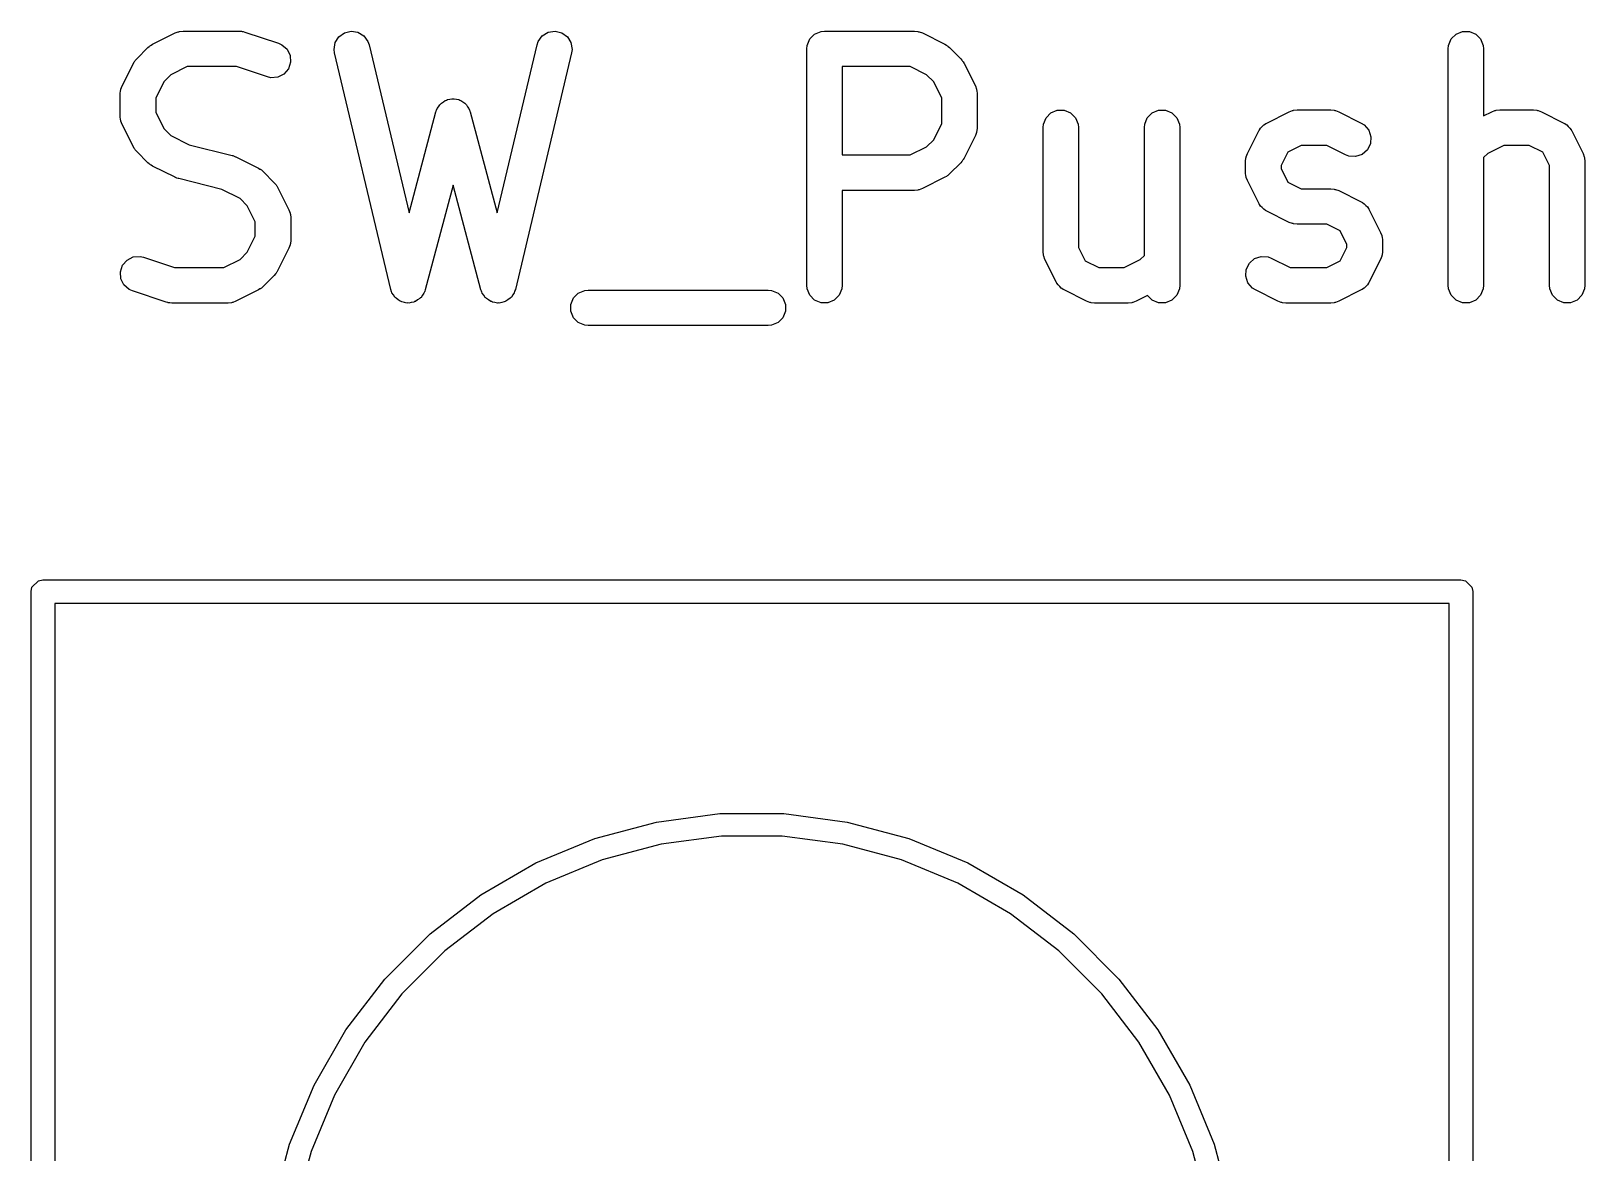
# Model space of a CAD drawing. Header units: millimetres. Extents: x 100.1 to 179.9, y -189 to -95.3.
# Drawn here: x 112.72 to 119.3, y -112.75 to -108 of the extents above; entities that cross this region are included whole.
import ezdxf

# ---------------------------------------------------------------- set-up
doc = ezdxf.new("R2010")
doc.units = ezdxf.units.MM
doc.layers.add('F.Fab', color=9, linetype='CONTINUOUS', true_color=0xafafaf)

msp = doc.modelspace()

# ---------------------------------------------------------------- linework, layer by layer
at = {"layer": 'F.Fab', "linetype": 'CONTINUOUS'}
for p, q in [((113.239078, -108.060356), (113.334316, -108.012737)), ((113.334316, -108.012737), (113.348047, -108.007482)), ((113.348047, -108.007482), (113.350736, -108.00729)), ((113.350736, -108.00729), (113.353225, -108.00626)), ((113.353225, -108.00626), (113.367857, -108.004819)), ((113.367857, -108.004819), (113.605952, -108.004819)), ((113.605952, -108.004819), (113.613357, -108.005548)), ((113.613357, -108.005548), (113.615332, -108.005408)), ((113.615332, -108.005408), (113.617929, -108.005998)), ((113.617929, -108.005998), (113.620584, -108.00626)), ((113.620584, -108.00626), (113.622415, -108.007018)), ((113.622415, -108.007018), (113.629669, -108.008668)), ((113.629669, -108.008668), (113.772526, -108.056287)), ((114.027164, -108.028806), (114.050871, -108.011649)), ((114.050871, -108.011649), (114.079339, -108.004871)), ((114.079339, -108.004871), (114.108234, -108.009504)), ((114.108234, -108.009504), (114.133156, -108.02484)), ((114.133156, -108.02484), (114.150313, -108.048547)), ((114.871116, -108.048547), (114.888273, -108.02484)), ((114.888273, -108.02484), (114.913195, -108.009504)), ((114.913195, -108.009504), (114.94209, -108.004871)), ((114.94209, -108.004871), (114.970558, -108.01165)), ((114.970558, -108.01165), (114.994265, -108.028806)), ((116.019783, -108.038151), (116.040475, -108.017459)), ((116.040475, -108.017459), (116.067511, -108.00626)), ((116.067511, -108.00626), (116.082143, -108.004819)), ((116.082143, -108.004819), (116.463095, -108.004819)), ((116.463095, -108.004819), (116.477727, -108.00626)), ((116.477727, -108.00626), (116.480216, -108.007291)), ((116.480216, -108.007291), (116.482904, -108.007482)), ((116.482904, -108.007482), (116.496636, -108.012737)), ((116.496636, -108.012737), (116.591874, -108.060356)), ((118.734069, -108.038151), (118.754761, -108.017459)), ((118.754761, -108.017459), (118.781797, -108.00626)), ((118.781797, -108.00626), (118.811061, -108.00626)), ((118.811061, -108.00626), (118.838097, -108.017459)), ((118.838097, -108.017459), (118.858789, -108.038151)), ((113.171967, -108.122024), (113.219586, -108.074405)), ((113.219586, -108.074405), (113.225335, -108.069686)), ((113.225335, -108.069686), (113.226635, -108.068188)), ((113.226635, -108.068188), (113.228894, -108.066766)), ((113.228894, -108.066766), (113.230951, -108.065078)), ((113.230951, -108.065078), (113.232778, -108.06432)), ((113.232778, -108.06432), (113.239078, -108.060356)), ((113.772526, -108.056287), (113.785951, -108.062281)), ((113.785951, -108.062281), (113.808058, -108.081455)), ((113.808058, -108.081455), (113.821145, -108.107628)), ((114.007195, -108.082623), (114.011828, -108.053728)), ((114.009183, -108.097191), (114.007195, -108.082623)), ((114.011828, -108.053728), (114.027164, -108.028806)), ((114.150313, -108.048547), (114.155103, -108.062447)), ((114.155103, -108.062447), (114.324354, -108.773303)), ((114.697073, -108.773303), (114.866326, -108.062448)), ((114.866326, -108.062448), (114.871116, -108.048547)), ((114.994265, -108.028806), (115.009601, -108.053728)), ((115.009601, -108.053728), (115.014234, -108.082623)), ((115.014234, -108.082623), (115.012246, -108.097191)), ((116.007143, -108.079819), (116.008584, -108.065187)), ((116.007143, -109.079819), (116.007143, -108.079819)), ((116.008584, -108.065187), (116.019783, -108.038151)), ((116.591874, -108.060356), (116.598173, -108.06432)), ((116.598173, -108.06432), (116.600001, -108.065078)), ((116.600001, -108.065078), (116.602057, -108.066766)), ((116.602057, -108.066766), (116.604317, -108.068188)), ((116.604317, -108.068188), (116.605616, -108.069686)), ((116.605616, -108.069686), (116.611366, -108.074405)), ((116.611366, -108.074405), (116.658985, -108.122024)), ((118.721429, -108.079819), (118.72287, -108.065187)), ((118.721429, -109.079819), (118.721429, -108.079819)), ((118.72287, -108.065187), (118.734069, -108.038151)), ((118.858789, -108.038151), (118.869988, -108.065187)), ((118.869988, -108.065187), (118.871429, -108.079819)), ((118.871429, -108.079819), (118.871429, -108.363228)), ((113.110299, -108.236754), (113.157918, -108.141516)), ((113.157918, -108.141516), (113.161882, -108.135216)), ((113.161882, -108.135216), (113.16264, -108.133389)), ((113.16264, -108.133389), (113.164328, -108.131332)), ((113.164328, -108.131332), (113.16575, -108.129073)), ((113.16575, -108.129073), (113.167248, -108.127773)), ((113.167248, -108.127773), (113.171967, -108.122024)), ((113.385562, -108.154819), (113.317046, -108.189077)), ((113.593782, -108.154819), (113.385562, -108.154819)), ((113.725091, -108.198589), (113.593782, -108.154819)), ((113.82322, -108.136818), (113.813966, -108.16458)), ((113.821145, -108.107628), (113.82322, -108.136818)), ((114.247278, -109.097191), (114.009183, -108.097191)), ((115.012246, -108.097191), (114.77415, -109.097191)), ((116.44539, -108.154819), (116.157143, -108.154819)), ((116.157143, -108.154819), (116.157143, -108.528628)), ((116.513906, -108.189077), (116.44539, -108.154819)), ((116.658985, -108.122024), (116.663703, -108.127773)), ((116.663703, -108.127773), (116.665202, -108.129073)), ((116.665202, -108.129073), (116.666623, -108.131332)), ((116.666623, -108.131332), (116.668312, -108.133389)), ((116.668312, -108.133389), (116.669069, -108.135216)), ((116.669069, -108.135216), (116.673034, -108.141516)), ((116.673034, -108.141516), (116.720653, -108.236754)), ((113.286639, -108.219484), (113.252381, -108.288)), ((113.317046, -108.189077), (113.286639, -108.219484)), ((113.739428, -108.201849), (113.725091, -108.198589)), ((113.768618, -108.199774), (113.739428, -108.201849)), ((113.794792, -108.186688), (113.768618, -108.199774)), ((113.813966, -108.16458), (113.794792, -108.186688)), ((116.544313, -108.219484), (116.513906, -108.189077)), ((116.578571, -108.288), (116.544313, -108.219484)), ((113.102381, -108.270295), (113.103822, -108.255663)), ((113.102381, -108.365533), (113.102381, -108.270295)), ((113.103822, -108.255663), (113.104853, -108.253173)), ((113.104853, -108.253173), (113.105044, -108.250486)), ((113.105044, -108.250486), (113.110299, -108.236754)), ((113.252381, -108.288), (113.252381, -108.347828)), ((116.578571, -108.395447), (116.578571, -108.288)), ((116.720653, -108.236754), (116.725908, -108.250485)), ((116.725908, -108.250485), (116.726099, -108.253174)), ((116.726099, -108.253174), (116.72713, -108.255663)), ((116.72713, -108.255663), (116.728571, -108.270295)), ((116.728571, -108.270295), (116.728571, -108.413152)), ((113.252381, -108.347828), (113.286639, -108.416344)), ((114.324354, -108.773303), (114.438246, -108.346208)), ((114.438246, -108.346208), (114.439531, -108.342779)), ((114.439531, -108.342779), (114.439723, -108.34134)), ((114.439723, -108.34134), (114.440712, -108.33963)), ((114.440712, -108.33963), (114.443409, -108.332441)), ((114.443409, -108.332441), (114.449426, -108.32458)), ((114.449426, -108.32458), (114.454385, -108.316015)), ((114.454385, -108.316015), (114.458242, -108.313062)), ((114.458242, -108.313062), (114.461196, -108.309204)), ((114.461196, -108.309204), (114.469763, -108.304243)), ((114.469763, -108.304243), (114.477623, -108.298228)), ((114.477623, -108.298228), (114.482315, -108.296976)), ((114.482315, -108.296976), (114.486521, -108.294542)), ((114.486521, -108.294542), (114.496338, -108.293237)), ((114.496338, -108.293237), (114.505899, -108.290688)), ((114.505899, -108.290688), (114.510711, -108.291327)), ((114.510711, -108.291327), (114.51553, -108.290687)), ((114.51553, -108.290687), (114.5251, -108.293239)), ((114.5251, -108.293239), (114.534907, -108.294542)), ((114.534907, -108.294542), (114.539108, -108.296974)), ((114.539108, -108.296974), (114.543805, -108.298227)), ((114.543805, -108.298227), (114.551667, -108.304245)), ((114.551667, -108.304245), (114.560232, -108.309204)), ((114.560232, -108.309204), (114.563184, -108.313061)), ((114.563184, -108.313061), (114.567043, -108.316015)), ((114.567043, -108.316015), (114.572004, -108.324583)), ((114.572004, -108.324583), (114.578019, -108.332442)), ((114.578019, -108.332442), (114.580713, -108.339626)), ((114.580713, -108.339626), (114.581705, -108.341339)), ((114.581705, -108.341339), (114.581896, -108.34278)), ((114.581896, -108.34278), (114.583182, -108.346208)), ((114.583182, -108.346208), (114.697073, -108.773303)), ((117.019783, -108.371484), (117.040475, -108.350792)), ((117.040475, -108.350792), (117.067511, -108.339593)), ((117.067511, -108.339593), (117.096775, -108.339593)), ((117.096775, -108.339593), (117.123811, -108.350792)), ((117.123811, -108.350792), (117.144503, -108.371484)), ((117.448354, -108.371484), (117.469046, -108.350792)), ((117.469046, -108.350792), (117.496082, -108.339593)), ((117.496082, -108.339593), (117.525346, -108.339593)), ((117.525346, -108.339593), (117.552382, -108.350792)), ((117.552382, -108.350792), (117.573074, -108.371484)), ((117.953364, -108.393689), (118.048602, -108.34607)), ((118.048602, -108.34607), (118.062333, -108.340815)), ((118.062333, -108.340815), (118.065022, -108.340623)), ((118.065022, -108.340623), (118.067511, -108.339593)), ((118.067511, -108.339593), (118.082143, -108.338152)), ((118.082143, -108.338152), (118.225, -108.338152)), ((118.225, -108.338152), (118.239632, -108.339593)), ((118.239632, -108.339593), (118.242121, -108.340624)), ((118.242121, -108.340624), (118.244809, -108.340815)), ((118.244809, -108.340815), (118.258541, -108.34607)), ((118.258541, -108.34607), (118.353779, -108.393689)), ((118.871429, -108.363228), (118.905745, -108.34607)), ((118.905745, -108.34607), (118.919476, -108.340815)), ((118.919476, -108.340815), (118.922165, -108.340623)), ((118.922165, -108.340623), (118.924654, -108.339593)), ((118.924654, -108.339593), (118.939286, -108.338152)), ((118.939286, -108.338152), (119.082143, -108.338152)), ((119.082143, -108.338152), (119.096775, -108.339593)), ((119.096775, -108.339593), (119.099264, -108.340624)), ((119.099264, -108.340624), (119.101952, -108.340815)), ((119.101952, -108.340815), (119.115684, -108.34607)), ((119.115684, -108.34607), (119.210922, -108.393689)), ((113.103822, -108.380165), (113.102381, -108.365533)), ((113.104853, -108.382654), (113.103822, -108.380165)), ((113.105044, -108.385342), (113.104853, -108.382654)), ((113.110299, -108.399074), (113.105044, -108.385342)), ((113.157918, -108.494312), (113.110299, -108.399074)), ((113.286639, -108.416344), (113.317046, -108.446751)), ((116.544313, -108.463963), (116.578571, -108.395447)), ((116.728571, -108.413152), (116.72713, -108.427784)), ((117.007143, -108.413152), (117.008584, -108.39852)), ((117.007143, -108.936961), (117.007143, -108.413152)), ((117.008584, -108.39852), (117.019783, -108.371484)), ((117.144503, -108.371484), (117.155702, -108.39852)), ((117.155702, -108.39852), (117.157143, -108.413152)), ((117.157143, -108.413152), (117.157143, -108.919256)), ((117.435714, -108.413152), (117.437155, -108.39852)), ((117.435714, -108.953514), (117.435714, -108.413152)), ((117.437155, -108.39852), (117.448354, -108.371484)), ((117.573074, -108.371484), (117.584273, -108.39852)), ((117.584273, -108.39852), (117.585714, -108.413152)), ((117.585714, -108.413152), (117.585714, -109.079819)), ((117.922993, -108.422192), (117.927655, -108.414787)), ((117.927655, -108.414787), (117.934759, -108.408625)), ((117.934759, -108.408625), (117.940921, -108.401521)), ((117.940921, -108.401521), (117.948326, -108.396859)), ((117.948326, -108.396859), (117.949763, -108.395614)), ((117.949763, -108.395614), (117.950916, -108.395229)), ((117.950916, -108.395229), (117.953364, -108.393689)), ((118.353779, -108.393689), (118.366222, -108.401521)), ((118.366222, -108.401521), (118.385395, -108.423629)), ((119.210922, -108.393689), (119.213369, -108.395229)), ((119.213369, -108.395229), (119.214523, -108.395614)), ((119.214523, -108.395614), (119.215959, -108.396859)), ((119.215959, -108.396859), (119.223365, -108.401521)), ((119.223365, -108.401521), (119.229526, -108.408625)), ((119.229526, -108.408625), (119.236631, -108.414787)), ((119.236631, -108.414787), (119.241292, -108.422192)), ((113.317046, -108.446751), (113.394033, -108.485244)), ((113.394033, -108.485244), (113.576523, -108.530867)), ((116.513906, -108.49437), (116.544313, -108.463963)), ((116.720653, -108.446693), (116.673034, -108.541931)), ((116.725908, -108.432962), (116.720653, -108.446693)), ((116.726099, -108.430272), (116.725908, -108.432962)), ((116.72713, -108.427784), (116.726099, -108.430272)), ((117.872204, -108.522468), (117.919823, -108.42723)), ((117.919823, -108.42723), (117.921363, -108.424782)), ((117.921363, -108.424782), (117.921748, -108.423629)), ((117.921748, -108.423629), (117.922993, -108.422192)), ((118.392575, -108.48058), (118.379487, -108.506755)), ((118.385395, -108.423629), (118.394649, -108.45139)), ((118.394649, -108.45139), (118.392575, -108.48058)), ((119.241292, -108.422192), (119.242538, -108.423629)), ((119.242538, -108.423629), (119.242922, -108.424782)), ((119.242922, -108.424782), (119.244463, -108.42723)), ((119.244463, -108.42723), (119.292082, -108.522468)), ((113.161882, -108.500611), (113.157918, -108.494312)), ((113.16264, -108.502439), (113.161882, -108.500611)), ((113.164328, -108.504495), (113.16264, -108.502439)), ((113.16575, -108.506755), (113.164328, -108.504495)), ((113.167248, -108.508054), (113.16575, -108.506755)), ((113.171967, -108.513804), (113.167248, -108.508054)), ((113.219586, -108.561423), (113.171967, -108.513804)), ((113.576523, -108.530867), (113.577602, -108.531252)), ((113.577602, -108.531252), (113.578142, -108.531291)), ((113.578142, -108.531291), (113.584223, -108.533618)), ((113.584223, -108.533618), (113.590369, -108.535814)), ((113.590369, -108.535814), (113.590804, -108.536136)), ((113.590804, -108.536136), (113.591874, -108.536546)), ((113.591874, -108.536546), (113.687112, -108.584165)), ((116.157143, -108.528628), (116.44539, -108.528628)), ((116.44539, -108.528628), (116.513906, -108.49437)), ((116.666623, -108.552114), (116.665202, -108.554374)), ((116.668312, -108.550058), (116.666623, -108.552114)), ((116.669069, -108.54823), (116.668312, -108.550058)), ((116.673034, -108.541931), (116.669069, -108.54823)), ((117.864286, -108.556009), (117.865727, -108.541377)), ((117.865727, -108.541377), (117.866758, -108.538887)), ((117.866758, -108.538887), (117.866949, -108.5362)), ((117.866949, -108.5362), (117.872204, -108.522468)), ((118.042806, -108.516672), (118.014286, -108.573714)), ((118.099848, -108.488152), (118.042806, -108.516672)), ((118.207295, -108.488152), (118.099848, -108.488152)), ((118.286697, -108.527853), (118.207295, -108.488152)), ((118.300428, -108.533108), (118.286697, -108.527853)), ((118.329618, -108.535182), (118.300428, -108.533108)), ((118.35738, -108.525928), (118.329618, -108.535182)), ((118.379487, -108.506755), (118.35738, -108.525928)), ((118.888475, -108.52241), (118.871429, -108.539456)), ((118.871429, -108.539456), (118.871429, -109.079819)), ((118.956991, -108.488152), (118.888475, -108.52241)), ((119.064438, -108.488152), (118.956991, -108.488152)), ((119.121479, -108.516672), (119.064438, -108.488152)), ((119.15, -108.573714), (119.121479, -108.516672)), ((119.292082, -108.522468), (119.297337, -108.536199)), ((119.297337, -108.536199), (119.297528, -108.538888)), ((119.297528, -108.538888), (119.298559, -108.541377)), ((119.298559, -108.541377), (119.3, -108.556009)), ((113.225335, -108.566141), (113.219586, -108.561423)), ((113.226635, -108.56764), (113.225335, -108.566141)), ((113.228894, -108.569061), (113.226635, -108.56764)), ((113.230951, -108.57075), (113.228894, -108.569061)), ((113.232778, -108.571507), (113.230951, -108.57075)), ((113.239078, -108.575472), (113.232778, -108.571507)), ((113.334316, -108.623091), (113.239078, -108.575472)), ((113.687112, -108.584165), (113.693411, -108.588129)), ((113.693411, -108.588129), (113.695239, -108.588887)), ((113.695239, -108.588887), (113.697295, -108.590575)), ((113.697295, -108.590575), (113.699555, -108.591997)), ((113.699555, -108.591997), (113.700854, -108.593495)), ((113.700854, -108.593495), (113.706604, -108.598214)), ((113.706604, -108.598214), (113.754223, -108.645833)), ((116.600001, -108.618369), (116.598173, -108.619126)), ((116.602057, -108.61668), (116.600001, -108.618369)), ((116.604317, -108.615259), (116.602057, -108.61668)), ((116.605616, -108.61376), (116.604317, -108.615259)), ((116.611366, -108.609042), (116.605616, -108.61376)), ((116.658985, -108.561423), (116.611366, -108.609042)), ((116.663703, -108.555673), (116.658985, -108.561423)), ((116.665202, -108.554374), (116.663703, -108.555673)), ((117.864286, -108.603628), (117.864286, -108.556009)), ((117.865727, -108.61826), (117.864286, -108.603628)), ((117.866758, -108.620749), (117.865727, -108.61826)), ((118.014286, -108.573714), (118.014286, -108.585923)), ((118.014286, -108.585923), (118.042806, -108.642964)), ((119.15, -109.079819), (119.15, -108.573714)), ((119.3, -108.556009), (119.3, -109.079819)), ((113.335385, -108.6235), (113.334316, -108.623091)), ((113.335821, -108.623823), (113.335385, -108.6235)), ((113.341957, -108.626015), (113.335821, -108.623823)), ((113.348047, -108.628346), (113.341957, -108.626015)), ((113.348587, -108.628384), (113.348047, -108.628346)), ((113.349667, -108.62877), (113.348587, -108.628384)), ((113.532157, -108.674392), (113.349667, -108.62877)), ((113.609144, -108.712886), (113.532157, -108.674392)), ((113.754223, -108.645833), (113.758941, -108.651582)), ((113.758941, -108.651582), (113.76044, -108.652882)), ((113.76044, -108.652882), (113.761861, -108.655141)), ((113.761861, -108.655141), (113.76355, -108.657198)), ((113.76355, -108.657198), (113.764307, -108.659025)), ((113.764307, -108.659025), (113.768272, -108.665325)), ((113.768272, -108.665325), (113.815891, -108.760563)), ((114.510713, -108.656613), (114.392706, -109.099144)), ((114.628722, -109.099144), (114.510713, -108.656613)), ((116.463095, -108.678628), (116.157143, -108.678628)), ((116.157143, -108.678628), (116.157143, -109.079819)), ((116.477727, -108.677187), (116.463095, -108.678628)), ((116.480216, -108.676155), (116.477727, -108.677187)), ((116.482904, -108.675965), (116.480216, -108.676155)), ((116.496636, -108.67071), (116.482904, -108.675965)), ((116.591874, -108.623091), (116.496636, -108.67071)), ((116.598173, -108.619126), (116.591874, -108.623091)), ((117.866949, -108.623437), (117.866758, -108.620749)), ((117.872204, -108.637169), (117.866949, -108.623437)), ((117.919823, -108.732407), (117.872204, -108.637169)), ((118.042806, -108.642964), (118.099848, -108.671485)), ((118.099848, -108.671485), (118.225, -108.671485)), ((118.225, -108.671485), (118.239632, -108.672926)), ((118.239632, -108.672926), (118.242121, -108.673957)), ((118.242121, -108.673957), (118.244809, -108.674148)), ((118.244809, -108.674148), (118.258541, -108.679403)), ((118.258541, -108.679403), (118.353779, -108.727022)), ((113.639551, -108.743293), (113.609144, -108.712886)), ((113.673809, -108.811809), (113.639551, -108.743293)), ((117.921363, -108.734854), (117.919823, -108.732407)), ((117.921748, -108.736008), (117.921363, -108.734854)), ((117.922993, -108.737444), (117.921748, -108.736008)), ((117.927655, -108.74485), (117.922993, -108.737444)), ((117.934759, -108.751011), (117.927655, -108.74485)), ((118.353779, -108.727022), (118.356226, -108.728562)), ((118.356226, -108.728562), (118.35738, -108.728947)), ((118.35738, -108.728947), (118.358816, -108.730192)), ((118.358816, -108.730192), (118.366222, -108.734854)), ((118.366222, -108.734854), (118.372383, -108.741958)), ((118.372383, -108.741958), (118.379488, -108.74812)), ((118.379488, -108.74812), (118.384149, -108.755525)), ((113.673809, -108.871637), (113.673809, -108.811809)), ((113.815891, -108.760563), (113.821146, -108.774294)), ((113.821146, -108.774294), (113.821337, -108.776983)), ((113.821337, -108.776983), (113.822368, -108.779472)), ((113.822368, -108.779472), (113.823809, -108.794104)), ((113.823809, -108.794104), (113.823809, -108.889342)), ((117.940921, -108.758116), (117.934759, -108.751011)), ((117.948326, -108.762777), (117.940921, -108.758116)), ((117.949763, -108.764023), (117.948326, -108.762777)), ((117.950916, -108.764407), (117.949763, -108.764023)), ((117.953364, -108.765948), (117.950916, -108.764407)), ((118.048602, -108.813567), (117.953364, -108.765948)), ((118.062333, -108.818822), (118.048602, -108.813567)), ((118.384149, -108.755525), (118.385395, -108.756962)), ((118.385395, -108.756962), (118.385779, -108.758115)), ((118.385779, -108.758115), (118.38732, -108.760563)), ((118.38732, -108.760563), (118.434939, -108.855801)), ((113.63955, -108.940153), (113.673809, -108.871637)), ((118.065022, -108.819013), (118.062333, -108.818822)), ((118.067511, -108.820044), (118.065022, -108.819013)), ((118.082143, -108.821485), (118.067511, -108.820044)), ((118.207295, -108.821485), (118.082143, -108.821485)), ((118.264336, -108.850005), (118.207295, -108.821485)), ((118.292857, -108.907047), (118.264336, -108.850005)), ((118.434939, -108.855801), (118.440194, -108.869532)), ((118.440194, -108.869532), (118.440385, -108.872221)), ((118.440385, -108.872221), (118.441416, -108.87471)), ((118.441416, -108.87471), (118.442857, -108.889342)), ((113.609143, -108.970561), (113.63955, -108.940153)), ((113.815891, -108.922883), (113.768272, -109.018121)), ((113.821146, -108.909152), (113.815891, -108.922883)), ((113.821337, -108.906462), (113.821146, -108.909152)), ((113.822368, -108.903974), (113.821337, -108.906462)), ((113.823809, -108.889342), (113.822368, -108.903974)), ((117.008584, -108.951593), (117.007143, -108.936961)), ((117.157143, -108.919256), (117.185663, -108.976298)), ((118.264336, -108.976298), (118.292857, -108.919256)), ((118.292857, -108.919256), (118.292857, -108.907047)), ((118.442857, -108.936961), (118.441416, -108.951593)), ((118.442857, -108.889342), (118.442857, -108.936961)), ((113.10297, -109.02282), (113.112224, -108.995057)), ((113.112224, -108.995057), (113.131398, -108.97295)), ((113.131398, -108.97295), (113.157571, -108.959864)), ((113.157571, -108.959864), (113.186761, -108.957789)), ((113.186761, -108.957789), (113.201098, -108.961049)), ((113.201098, -108.961049), (113.332408, -109.004819)), ((113.332408, -109.004819), (113.540628, -109.004819)), ((113.540628, -109.004819), (113.609143, -108.970561)), ((117.009615, -108.954082), (117.008584, -108.951593)), ((117.009806, -108.95677), (117.009615, -108.954082)), ((117.015061, -108.970502), (117.009806, -108.95677)), ((117.06268, -109.065741), (117.015061, -108.970502)), ((117.185663, -108.976298), (117.242705, -109.004819)), ((117.242705, -109.004819), (117.350152, -109.004819)), ((117.350152, -109.004819), (117.418667, -108.970561)), ((117.418667, -108.970561), (117.435714, -108.953514)), ((117.864875, -109.041581), (117.866949, -109.012391)), ((117.866949, -109.012391), (117.880036, -108.986216)), ((117.880036, -108.986216), (117.902144, -108.967043)), ((117.902144, -108.967043), (117.929905, -108.957789)), ((117.929905, -108.957789), (117.959095, -108.959863)), ((117.959095, -108.959863), (117.972827, -108.965118)), ((117.972827, -108.965118), (118.052229, -109.004819)), ((118.052229, -109.004819), (118.207295, -109.004819)), ((118.207295, -109.004819), (118.264336, -108.976298)), ((118.434939, -108.970502), (118.38732, -109.065741)), ((118.440194, -108.95677), (118.434939, -108.970502)), ((118.440384, -108.954082), (118.440194, -108.95677)), ((118.441416, -108.951593), (118.440384, -108.954082)), ((113.105045, -109.05201), (113.10297, -109.02282)), ((113.118131, -109.078183), (113.105045, -109.05201)), ((113.140238, -109.097357), (113.118131, -109.078183)), ((113.754223, -109.037613), (113.706605, -109.085232)), ((113.758941, -109.031863), (113.754223, -109.037613)), ((113.76044, -109.030564), (113.758941, -109.031863)), ((113.761861, -109.028305), (113.76044, -109.030564)), ((113.763551, -109.026247), (113.761861, -109.028305)), ((113.764308, -109.024417), (113.763551, -109.026247)), ((113.768272, -109.018121), (113.764308, -109.024417)), ((117.06422, -109.068187), (117.06268, -109.065741)), ((117.064605, -109.069342), (117.06422, -109.068187)), ((117.065851, -109.070779), (117.064605, -109.069342)), ((117.070512, -109.078183), (117.065851, -109.070779)), ((117.077614, -109.084342), (117.070512, -109.078183)), ((117.874129, -109.069342), (117.864875, -109.041581)), ((117.893302, -109.09145), (117.874129, -109.069342)), ((118.379488, -109.078184), (118.372383, -109.084345)), ((118.384149, -109.070778), (118.379488, -109.078184)), ((118.385395, -109.069342), (118.384149, -109.070778)), ((118.385779, -109.068188), (118.385395, -109.069342)), ((118.38732, -109.065741), (118.385779, -109.068188)), ((113.153664, -109.103351), (113.140238, -109.097357)), ((113.29652, -109.15097), (113.153664, -109.103351)), ((113.687112, -109.099282), (113.591874, -109.146901)), ((113.693411, -109.095317), (113.687112, -109.099282)), ((113.695239, -109.09456), (113.693411, -109.095317)), ((113.697295, -109.092872), (113.695239, -109.09456)), ((113.699555, -109.09145), (113.697295, -109.092872)), ((113.700855, -109.08995), (113.699555, -109.09145)), ((113.706605, -109.085232), (113.700855, -109.08995)), ((114.249007, -109.10221), (114.247278, -109.097191)), ((114.249247, -109.104012), (114.249007, -109.10221)), ((114.250189, -109.10564), (114.249247, -109.104012)), ((114.252068, -109.111091), (114.250189, -109.10564)), ((114.258454, -109.119915), (114.252068, -109.111091)), ((114.263909, -109.129337), (114.258454, -109.119915)), ((114.266966, -109.131677), (114.263909, -109.129337)), ((114.269225, -109.134798), (114.266966, -109.131677)), ((114.2785, -109.140505), (114.269225, -109.134798)), ((114.287147, -109.147124), (114.2785, -109.140505)), ((114.360334, -109.141602), (114.35151, -109.147989)), ((114.369756, -109.136148), (114.360334, -109.141602)), ((114.372096, -109.13309), (114.369756, -109.136148)), ((114.375217, -109.130832), (114.372096, -109.13309)), ((114.380924, -109.121556), (114.375217, -109.130832)), ((114.387543, -109.11291), (114.380924, -109.121556)), ((114.389568, -109.10751), (114.387543, -109.11291)), ((114.390553, -109.10591), (114.389568, -109.10751)), ((114.39084, -109.104118), (114.390553, -109.10591)), ((114.392706, -109.099144), (114.39084, -109.104118)), ((114.630587, -109.104119), (114.628722, -109.099144)), ((114.630875, -109.10591), (114.630587, -109.104119)), ((114.631859, -109.107509), (114.630875, -109.10591)), ((114.633885, -109.112911), (114.631859, -109.107509)), ((114.640505, -109.121559), (114.633885, -109.112911)), ((114.646211, -109.130832), (114.640505, -109.121559)), ((114.649331, -109.13309), (114.646211, -109.130832)), ((114.651672, -109.136148), (114.649331, -109.13309)), ((114.661093, -109.141602), (114.651672, -109.136148)), ((114.669918, -109.147989), (114.661093, -109.141602)), ((114.742931, -109.140503), (114.734281, -109.147125)), ((114.752203, -109.134798), (114.742931, -109.140503)), ((114.754461, -109.131677), (114.752203, -109.134798)), ((114.757519, -109.129337), (114.754461, -109.131677)), ((114.762974, -109.119914), (114.757519, -109.129337)), ((114.76936, -109.111091), (114.762974, -109.119914)), ((114.771237, -109.105642), (114.76936, -109.111091)), ((114.772181, -109.104013), (114.771237, -109.105642)), ((114.77242, -109.102209), (114.772181, -109.104013)), ((114.77415, -109.097191), (114.77242, -109.102209)), ((115.008584, -109.160425), (115.019783, -109.133389)), ((115.019783, -109.133389), (115.040475, -109.112697)), ((115.040475, -109.112697), (115.067511, -109.101498)), ((115.067511, -109.101498), (115.082143, -109.100057)), ((115.082143, -109.100057), (115.844047, -109.100057)), ((115.844047, -109.100057), (115.858679, -109.101498)), ((115.858679, -109.101498), (115.885715, -109.112697)), ((115.885715, -109.112697), (115.906407, -109.133389)), ((115.906407, -109.133389), (115.917606, -109.160425)), ((116.008584, -109.094451), (116.007143, -109.079819)), ((116.019783, -109.121487), (116.008584, -109.094451)), ((116.040475, -109.142179), (116.019783, -109.121487)), ((116.067511, -109.153378), (116.040475, -109.142179)), ((116.123811, -109.142179), (116.096775, -109.153378)), ((116.144503, -109.121487), (116.123811, -109.142179)), ((116.155702, -109.094451), (116.144503, -109.121487)), ((116.157143, -109.079819), (116.155702, -109.094451)), ((117.083778, -109.09145), (117.077614, -109.084342)), ((117.091183, -109.096111), (117.083778, -109.09145)), ((117.09262, -109.097357), (117.091183, -109.096111)), ((117.093773, -109.097741), (117.09262, -109.097357)), ((117.096221, -109.099282), (117.093773, -109.097741)), ((117.191459, -109.146901), (117.096221, -109.099282)), ((117.449644, -109.122777), (117.401398, -109.146901)), ((117.469046, -109.142179), (117.449644, -109.122777)), ((117.496082, -109.153378), (117.469046, -109.142179)), ((117.552382, -109.142179), (117.525346, -109.153378)), ((117.573074, -109.121487), (117.552382, -109.142179)), ((117.584273, -109.094451), (117.573074, -109.121487)), ((117.585714, -109.079819), (117.584273, -109.094451)), ((117.905745, -109.099282), (117.893302, -109.09145)), ((118.000983, -109.146901), (117.905745, -109.099282)), ((118.353779, -109.099282), (118.258541, -109.146901)), ((118.356226, -109.097741), (118.353779, -109.099282)), ((118.35738, -109.097357), (118.356226, -109.097741)), ((118.358816, -109.096111), (118.35738, -109.097357)), ((118.366222, -109.09145), (118.358816, -109.096111)), ((118.372383, -109.084345), (118.366222, -109.09145)), ((118.72287, -109.094451), (118.721429, -109.079819)), ((118.734069, -109.121487), (118.72287, -109.094451)), ((118.754761, -109.142179), (118.734069, -109.121487)), ((118.781797, -109.153378), (118.754761, -109.142179)), ((118.838097, -109.142179), (118.811061, -109.153378)), ((118.858789, -109.121487), (118.838097, -109.142179)), ((118.869988, -109.094451), (118.858789, -109.121487)), ((118.871429, -109.079819), (118.869988, -109.094451)), ((119.151441, -109.094451), (119.15, -109.079819)), ((119.16264, -109.121487), (119.151441, -109.094451)), ((119.183332, -109.142179), (119.16264, -109.121487)), ((119.210368, -109.153378), (119.183332, -109.142179)), ((119.266668, -109.142179), (119.239632, -109.153378)), ((119.28736, -109.121487), (119.266668, -109.142179)), ((119.298559, -109.094451), (119.28736, -109.121487)), ((119.3, -109.079819), (119.298559, -109.094451)), ((113.303775, -109.152619), (113.29652, -109.15097)), ((113.305606, -109.153378), (113.303775, -109.152619)), ((113.308259, -109.153639), (113.305606, -109.153378)), ((113.310857, -109.15423), (113.308259, -109.153639)), ((113.312831, -109.154089), (113.310857, -109.15423)), ((113.320238, -109.154819), (113.312831, -109.154089)), ((113.558333, -109.154819), (113.320238, -109.154819)), ((113.572965, -109.153378), (113.558333, -109.154819)), ((113.575454, -109.152346), (113.572965, -109.153378)), ((113.578142, -109.152156), (113.575454, -109.152346)), ((113.591874, -109.146901), (113.578142, -109.152156)), ((114.290867, -109.148116), (114.287147, -109.147124)), ((114.294147, -109.150134), (114.290867, -109.148116)), ((114.304901, -109.151858), (114.294147, -109.150134)), ((114.315423, -109.154664), (114.304901, -109.151858)), ((114.319238, -109.154157), (114.315423, -109.154664)), ((114.323042, -109.154767), (114.319238, -109.154157)), ((114.33364, -109.152243), (114.323042, -109.154767)), ((114.344431, -109.15081), (114.33364, -109.152243)), ((114.347762, -109.148881), (114.344431, -109.15081)), ((114.35151, -109.147989), (114.347762, -109.148881)), ((114.673665, -109.148881), (114.669918, -109.147989)), ((114.676997, -109.15081), (114.673665, -109.148881)), ((114.68779, -109.152244), (114.676997, -109.15081)), ((114.698386, -109.154767), (114.68779, -109.152244)), ((114.702187, -109.154157), (114.698386, -109.154767)), ((114.706006, -109.154665), (114.702187, -109.154157)), ((114.716537, -109.151856), (114.706006, -109.154665)), ((114.727281, -109.150134), (114.716537, -109.151856)), ((114.730557, -109.148118), (114.727281, -109.150134)), ((114.734281, -109.147125), (114.730557, -109.148118)), ((115.008584, -109.189689), (115.008584, -109.160425)), ((115.019783, -109.216725), (115.008584, -109.189689)), ((115.917606, -109.189689), (115.906407, -109.216725)), ((115.917606, -109.160425), (115.917606, -109.189689)), ((116.096775, -109.153378), (116.067511, -109.153378)), ((117.20519, -109.152156), (117.191459, -109.146901)), ((117.207879, -109.152347), (117.20519, -109.152156)), ((117.210368, -109.153378), (117.207879, -109.152347)), ((117.225, -109.154819), (117.210368, -109.153378)), ((117.367857, -109.154819), (117.225, -109.154819)), ((117.382489, -109.153378), (117.367857, -109.154819)), ((117.384978, -109.152346), (117.382489, -109.153378)), ((117.387666, -109.152156), (117.384978, -109.152346)), ((117.401398, -109.146901), (117.387666, -109.152156)), ((117.525346, -109.153378), (117.496082, -109.153378)), ((118.014714, -109.152156), (118.000983, -109.146901)), ((118.017403, -109.152347), (118.014714, -109.152156)), ((118.019892, -109.153378), (118.017403, -109.152347)), ((118.034524, -109.154819), (118.019892, -109.153378)), ((118.225, -109.154819), (118.034524, -109.154819)), ((118.239632, -109.153378), (118.225, -109.154819)), ((118.242121, -109.152346), (118.239632, -109.153378)), ((118.244809, -109.152156), (118.242121, -109.152346)), ((118.258541, -109.146901), (118.244809, -109.152156)), ((118.811061, -109.153378), (118.781797, -109.153378)), ((119.239632, -109.153378), (119.210368, -109.153378)), ((115.040475, -109.237417), (115.019783, -109.216725)), ((115.067511, -109.248616), (115.040475, -109.237417)), ((115.082143, -109.250057), (115.067511, -109.248616)), ((115.844047, -109.250057), (115.082143, -109.250057)), ((115.858679, -109.248616), (115.844047, -109.250057)), ((115.885715, -109.237417), (115.858679, -109.248616)), ((115.906407, -109.216725), (115.885715, -109.237417)), ((112.755866, -110.328806), (112.775, -110.325)), ((112.775, -110.325), (115.775, -110.325)), ((115.775, -110.325), (118.775, -110.325)), ((118.775, -110.325), (118.794134, -110.328806)), ((112.725, -110.375), (112.728806, -110.355866)), ((112.725, -116.375), (112.725, -110.375)), ((112.728806, -110.355866), (112.755866, -110.328806)), ((118.794134, -110.328806), (118.821194, -110.355866)), ((118.821194, -110.355866), (118.825, -110.375)), ((118.825, -110.375), (118.825, -116.375)), ((112.825, -110.425), (112.825, -116.325)), ((115.775, -110.425), (112.825, -110.425)), ((118.725, -110.425), (115.775, -110.425)), ((118.725, -116.325), (118.725, -110.425)), ((115.372028, -111.349125), (115.639906, -111.313859)), ((115.639906, -111.313859), (115.910094, -111.313859)), ((115.910094, -111.313859), (116.177972, -111.349125)), ((115.111046, -111.419055), (115.372028, -111.349125)), ((116.177972, -111.349125), (116.438954, -111.419055)), ((114.861424, -111.522452), (115.111046, -111.419055)), ((115.390715, -111.443068), (115.141835, -111.509755)), ((115.64617, -111.409436), (115.390715, -111.443068)), ((115.90383, -111.409436), (115.64617, -111.409436)), ((116.159285, -111.443068), (115.90383, -111.409436)), ((116.408165, -111.509755), (116.159285, -111.443068)), ((116.438954, -111.419055), (116.688576, -111.522452)), ((115.141835, -111.509755), (114.903788, -111.608357)), ((116.646212, -111.608357), (116.408165, -111.509755)), ((114.627434, -111.657546), (114.861424, -111.522452)), ((116.688576, -111.522452), (116.922566, -111.657546)), ((114.903788, -111.608357), (114.680648, -111.737187)), ((116.869352, -111.737187), (116.646212, -111.608357)), ((114.413079, -111.822027), (114.627434, -111.657546)), ((116.922566, -111.657546), (117.136921, -111.822027)), ((114.680648, -111.737187), (114.476233, -111.89404)), ((117.073767, -111.89404), (116.869352, -111.737187)), ((114.222027, -112.013079), (114.413079, -111.822027)), ((117.136921, -111.822027), (117.327973, -112.013079)), ((114.476233, -111.89404), (114.29404, -112.076233)), ((117.25596, -112.076233), (117.073767, -111.89404)), ((114.057546, -112.227434), (114.222027, -112.013079)), ((117.327973, -112.013079), (117.492454, -112.227434)), ((114.29404, -112.076233), (114.137187, -112.280648)), ((117.412813, -112.280648), (117.25596, -112.076233)), ((113.922452, -112.461424), (114.057546, -112.227434)), ((117.492454, -112.227434), (117.627548, -112.461424)), ((114.137187, -112.280648), (114.008357, -112.503788)), ((117.541643, -112.503788), (117.412813, -112.280648)), ((113.819055, -112.711046), (113.922452, -112.461424)), ((117.627548, -112.461424), (117.730945, -112.711046)), ((114.008357, -112.503788), (113.909755, -112.741835)), ((117.640245, -112.741835), (117.541643, -112.503788)), ((113.749125, -112.972028), (113.819055, -112.711046)), ((113.909755, -112.741835), (113.843068, -112.990715)), ((117.706932, -112.990715), (117.640245, -112.741835)), ((117.730945, -112.711046), (117.800875, -112.972028))]:
    msp.add_line(p, q, dxfattribs=at)

doc.saveas('drawing.dxf')
